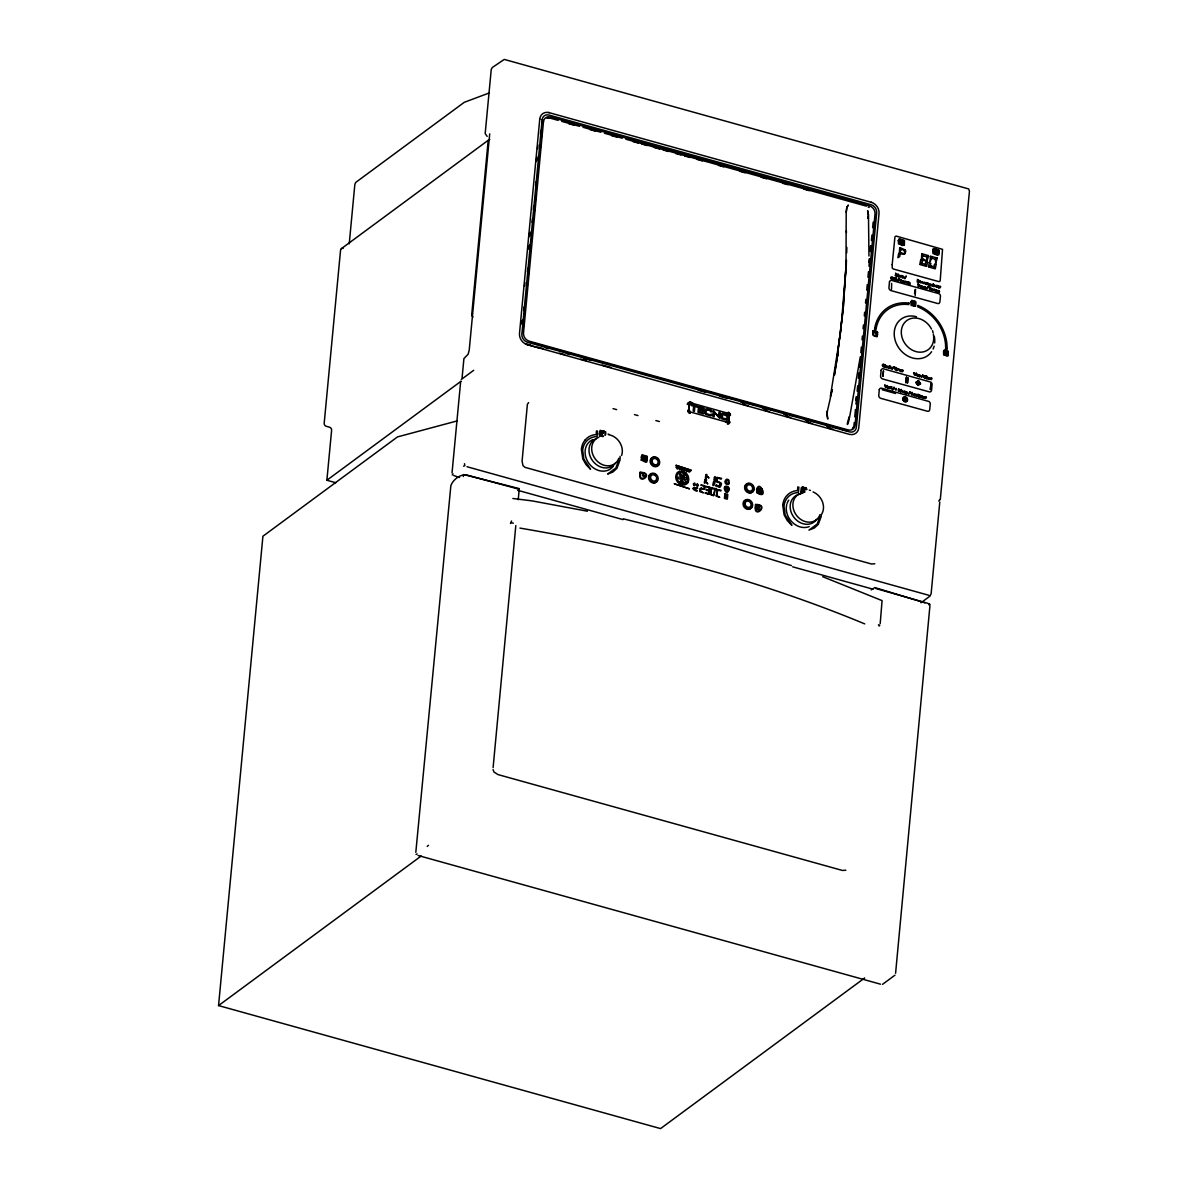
<?xml version="1.0" encoding="UTF-8"?>
<svg xmlns="http://www.w3.org/2000/svg" width="1188" height="1188" viewBox="0 0 1188 1188"><rect width="100%" height="100%" fill="white"/><g stroke="black" fill="none" stroke-linecap="round" stroke-linejoin="round"><path stroke-width="1.5" d="M868.963 256.014L868.487 216.795M510.498 523.507L511.553 520.997M846.212 212.325L846.851 207.158L848.395 205.078L846.821 207.276L846.212 212.325L846.005 266.884L843.183 308.984L837.035 358.613L843.183 308.88L846.005 267.003L840.837 330.68L830.367 396.584M891.49 289.397L891.653 283.427M846.227 267.374L846.45 260.113M846.688 252.851L846.851 247.401M729.506 414.612L728.868 421.562L727.724 422.393L690.273 411.969C688.208 410.35 688.476 403.816 690.985 402.895L728.808 413.483L728.734 421.933M864.671 977.962L660.558 1128.6L218.547 1005.583L262.919 536.234L397.475 436.917L457.246 420.894M335.803 482.744L326.878 480.249L331.615 430.264A2.643 2.213 53.6 0 0 329.477 427.19L326.329 426.314A2.643 2.213 53.6 0 1 324.19 423.24L340.555 250.148A2.643 2.213 53.6 0 1 343.139 248.396M349.227 243.867L354.752 185.373A2.643 0.995 -74.4 0 1 356.148 182.106L464.241 102.331L489.322 92.931M452.034 472.839L460.677 381.422M462.087 377.873L463.914 358.583L468.146 354.187L469.215 350.178L489.708 133.843M539.753 119.082L519.498 333.442A9.682 8.108 53.6 0 0 527.309 344.698L849.272 434.303A9.682 8.108 53.6 0 0 858.761 427.873L879.031 213.498A9.682 8.108 53.6 0 0 871.205 202.257M520.893 324.591L521.235 320.923M524.532 286.1L524.873 282.432M527.992 249.45L528.348 245.782M529.209 236.62L529.551 232.952M536.308 161.479L536.664 157.811M537.525 148.649L537.867 144.981M522.572 323.418L522.913 319.75M523.789 310.558L524.131 306.89M527.442 271.978L527.784 268.295M529.7 248.084L530.041 244.416M530.902 235.224L531.259 231.556M532.12 222.364L532.476 218.696M533.338 209.504L533.694 205.836M535.595 185.625L535.951 181.942M538.03 159.905L538.372 156.222M540.466 134.17L540.807 130.502M531.541 236.471L531.897 232.789M523.433 326.611L523.953 321.102M524.651 313.751L524.992 310.068M525.868 300.891L526.21 297.208M526.908 289.857L527.427 284.348M528.125 276.997L528.645 271.488M530.546 251.277L531.066 245.768M531.764 238.417L532.283 232.907M532.981 225.557L533.323 221.874M534.199 212.697L534.541 209.014M535.239 201.663L535.758 196.154M536.456 188.803L536.976 183.294M537.674 175.943L538.194 170.433M538.892 163.083L539.233 159.415M540.109 150.223L540.629 144.713M541.149 139.204L541.669 133.68M493.109 767.567L515.815 525.556M518.235 499.688L519.29 488.61L464.79 474.814M604.959 435.432C607.098 424.977 592.292 435.12 603.103 436.59M605.672 434.645L605.746 431.957L600.103 430.338L599.643 436.278M855.909 400.297L856.266 396.614M868.948 262.489L869.289 258.806M870.151 249.629L870.507 245.946M854.231 422.453L853.875 426.121A7.039 5.895 53.6 0 1 853.207 428.363M854.751 416.929L855.434 409.593M855.954 404.069L856.652 396.718M857.172 391.208L857.691 385.699M858.389 378.348L858.909 372.839M859.429 367.33L860.127 359.979M860.825 352.628L861.345 347.119M862.043 339.768L862.384 336.085M863.082 328.749L863.424 325.067M864.3 315.874L864.641 312.206M865.517 303.014L865.859 299.346M866.735 290.154L867.255 284.645M867.938 277.294L868.473 271.785M868.992 266.275L869.675 258.925M870.373 251.574L870.893 246.065M871.413 240.555L871.933 235.031M872.631 227.695L873.15 222.171M880.189 623.596L882.075 600.623L822.72 576.7M914.597 293.584L914.938 289.902M895.589 973.254L929.877 606.385L929.684 604.261L927.739 603.311L875.838 588.52M939.782 502.123L931.14 593.569L930.13 596.005L920.967 602.776M940.287 499.628L969.453 191.105L968.651 188.922L504.276 59.415L492.367 67.464L491.253 69.335L485.179 133.561L487.169 136.412M415.815 852.345L450.861 485.684C452.702 480.026 459.86 474.398 465.874 474.769L518.473 489.055M827.427 410.974C825.675 414.077 829.373 425.586 827.056 414.003A22.201 18.562 53.6 0 1 827.427 410.974L832.194 390.035M915.547 289.352L915.191 295.574M860.305 356.771L849.479 417.894M463.29 476.522L463.632 474.547M618.636 460.291L615.904 467.968L607.603 474.071L612.86 472.037L616.943 468.354L620.032 460.008A20.894 17.478 53.6 0 0 620.047 456.341M819.972 516.335L817.24 524.012L808.939 530.1L814.211 528.081L818.28 524.398L821.368 516.052M603.088 432.892C605.628 432.506 598.752 433.991 602.836 435.565M602.821 436.1L602.153 435.58A1.648 1.381 53.6 0 1 601.752 435.224L601.425 434.689M621.621 455.509C624.591 446.54 617.834 436.219 608.657 434.689M602.925 432.848L602.242 432.818M830.976 393.54L832.328 389.872M821.235 514.85C826.729 506.845 821.561 495.351 813.052 491.936M938.743 501.113L939.56 499.97M452.242 475.007L453.059 473.878M879.105 626.091L879.744 625.23L878.452 624.799M528.66 402.628L527.398 404.247L522.081 461.107L522.958 465.548L524.888 467.315L871.398 563.973L874.799 563.765M804.736 492.352L804.603 489.649L805.627 489.233L803.637 487.095L802.479 490.867L803.37 492.456M461.271 379.492L473.7 370.3M894.98 975.155L882.55 984.332M585.075 440.02L587.317 437.852A21.607 18.072 53.6 0 1 596.138 434.556L596.48 430.873L597.579 431.185L597.074 436.531A19.988 16.721 53.6 0 0 586.263 441.461A19.543 16.35 53.6 0 0 582.655 450.282L583.843 459.043L590.585 469.334L585.966 464.553L582.773 458.85L581.378 449.257A20.894 17.478 53.6 0 1 585.075 440.02M427.235 846.435L428.467 845.321M928.942 604.826L929.684 604.261M341.416 248.634L488.966 139.738M326.878 480.249L461.033 381.244M218.547 1005.583L421.176 856.028M871.19 589.901L874.888 587.57L924.932 602.836M873.284 335.09L873.507 335.372M710.87 491.045L711.939 488.758L711.211 488.238L710.929 493.866L710.082 493.941L710.825 491.238M716.913 492.723L717.998 490.436L717.27 489.916L716.988 495.545L716.141 495.619L716.884 492.931M416.038 854.484L417.137 853.89M512.86 498.485L531.957 500.861L587.392 511.211M463.543 466.142L464.864 465.711L464.463 463.691M845.826 870.225L842.426 870.448L497.965 774.576L493.985 772.007L493.02 769.601M519.958 528.096C637.718 548.084 754.261 578.021 864.73 623.893M693.183 403.504C688.401 400.401 687.585 410.127 690.273 411.969M623.358 518.829L709.86 540.406L791.46 565.607M725.482 421.77L728.11 422.379M511.523 522.75L513.35 523.18M882.164 389.723L895.618 393.495M548.485 112.474L871.695 202.406M558.122 120.359L549.212 117.879A7.039 5.895 53.6 0 0 546.851 117.686M561.686 121.354L579.506 126.314M583.07 127.294L600.89 132.254M604.454 133.249L622.274 138.209M625.838 139.204L866.379 206.148M568.785 123.73L574.131 125.215M590.169 129.685L595.5 131.17M611.538 135.64L616.884 137.125M632.922 141.58L638.268 143.08M641.832 144.06L647.178 145.56M654.306 147.535L659.652 149.02M663.216 150.015L668.562 151.5M675.69 153.49L681.036 154.975M684.6 155.97L689.946 157.455M697.074 159.444L702.42 160.929M718.458 165.384L723.804 166.884M739.827 171.339L745.173 172.824M761.211 177.294L766.557 178.779M782.595 183.249L787.941 184.734M803.979 189.189L809.325 190.689M529.848 342.114L544.104 346.094M547.668 347.074L565.488 352.034M569.052 353.029L586.872 357.989M590.436 358.984L608.256 363.944M611.805 364.939L629.625 369.899M633.189 370.879L651.009 375.839M654.573 376.834L672.393 381.794M675.957 382.788L684.867 385.268M688.431 386.263L693.777 387.748M697.341 388.743L706.251 391.223M709.815 392.203L715.161 393.703M718.725 394.683L736.545 399.643M740.109 400.638L757.914 405.598M761.478 406.593L779.298 411.553M782.862 412.548L800.682 417.508M804.246 418.488L822.066 423.448M825.63 424.443L847.014 430.398A6.608 5.524 53.6 0 0 848.098 430.591M725.809 397.074L731.155 398.559M747.193 403.029L752.539 404.514M768.577 408.984L773.923 410.469M789.961 414.924L795.307 416.409M811.345 420.879L816.691 422.364M832.714 426.834L838.06 428.319M841.624 429.314L846.97 430.799M545.04 347.579L548.604 348.574M566.424 353.534L569.988 354.529M584.229 358.494L591.357 360.484M698.277 390.228L705.405 392.218M719.661 396.183L726.789 398.173M741.03 402.138L744.594 403.133M762.414 408.093L765.978 409.073M783.798 414.033L787.362 415.028M805.182 419.988L808.746 420.983M826.566 425.943L830.13 426.938M525.542 343.763L530.873 345.248M538.001 347.223L543.332 348.708M559.34 353.163L564.686 354.663M580.694 359.118L586.026 360.603M602.034 365.058L610.929 367.523M742.589 404.172L747.92 405.657M763.929 410.112L769.275 411.597M785.283 416.052L790.614 417.537M806.622 421.992L811.968 423.477M827.977 427.932L833.308 429.417M613.053 408.627L616.617 409.622M634.451 414.582L638.015 415.577M655.85 420.552L659.414 421.532M608.004 434.08L609.088 434.392M809.34 490.124L810.439 490.421M467.003 466.736L928.868 595.292M517.686 490.288L623.032 519.616M792.663 566.825L873.017 589.189M459.533 477.487L453.742 475.527M417.998 855.464L880.516 984.184M526.017 344.238L538.283 347.757M726.031 412.652L728.808 413.483M601.039 434.184L601.41 433.531M682.283 482.877L680.085 481.645L681.971 478.319L681.853 480.531A4.544 3.802 53.6 0 0 682.046 481.986L682.254 482.64M601.559 433.278L602.034 432.892M802.212 492.738L801.38 491.995L802.746 486.709L801.261 487.867L800.861 492.159A5.183 4.336 53.6 0 0 802.034 493.198M806.934 489.441L805.746 487.54L806.414 489.575M876.744 336.056L876.952 336.887L876.477 336.204M714.627 492.084L714.998 488.565L713.602 495.634L714.582 492.278M932.506 330.62L933.144 332.907M846.45 232.596L846.361 230.784M539.738 119.364A9.697 8.108 53.6 0 1 549.257 112.652M542.322 122.557A7.039 5.895 53.6 0 1 542.975 120.315M542.708 122.661A6.608 5.524 53.6 0 1 543.332 120.552M546.97 118.102A6.608 5.524 53.6 0 1 549.183 118.28M868.131 207.054A6.608 5.524 53.6 0 1 869.185 207.454M853.281 427.086A6.608 5.524 53.6 0 1 852.212 429.046M933.352 334.288A18.072 15.117 53.6 0 1 914.27 351.039A18.072 15.117 53.6 0 1 904.306 322.973A18.072 15.117 53.6 0 1 931.496 329.061M931.585 351.707A22.602 18.904 53.6 0 1 906.385 355.227A22.602 18.904 53.6 0 1 894.846 328.571A22.602 18.904 53.6 0 1 916.438 316.721M934.288 336.323A22.602 18.904 53.6 0 1 934.674 342.961M934.124 346.124A22.602 18.904 53.6 0 1 933.085 349.064M687.288 404.484A2.658 2.213 53.6 0 1 688.134 402.97M473.032 317.003A2.643 2.213 53.6 0 1 471.755 314.345L488.12 141.253A2.643 2.213 53.6 0 1 489.827 139.427M601.41 434.63A1.648 1.381 53.6 0 1 601.306 434.169M725.14 486.605A2.703 2.257 53.6 0 0 724.428 489.085A2.628 2.198 53.6 0 0 725.185 490.392L727.576 491.743L728.571 490.822A2.465 2.064 53.6 0 0 729.12 489.916L729.016 488.134A2.703 2.257 53.6 0 0 728.14 486.946L725.927 486.234A2.628 2.198 53.6 0 0 725.155 486.575M676.67 473.492A7.321 6.118 53.6 0 1 678.66 471.725M685.714 472.883A7.321 6.118 53.6 0 1 688.416 476.759M687.852 482.655A7.321 6.118 53.6 0 1 685.862 484.422A7.247 6.074 53.6 0 1 678.823 483.264A7.321 6.118 53.6 0 1 676.774 480.828A7.247 6.074 53.6 0 1 676.7 473.581M678.66 471.829A7.247 6.074 53.6 0 1 685.654 472.973M688.327 476.819A7.247 6.074 53.6 0 1 687.778 482.655M615.399 463.112A16.023 13.395 53.6 0 1 592.842 461.093A16.023 13.395 53.6 0 1 596.376 438.506M613.454 465.978A17.211 14.405 53.6 0 1 589.218 463.81A17.211 14.405 53.6 0 1 593.005 439.545M618.814 458.271A15.548 13.009 53.6 0 1 596.643 460.602A15.548 13.009 53.6 0 1 598.856 437.243M816.587 519.468A16.023 13.395 53.6 0 1 792.916 515.859A16.023 13.395 53.6 0 1 800.771 494.06M809.221 526.596A17.211 14.405 53.6 0 1 792.233 522.23A17.211 14.405 53.6 0 1 786.768 504.499M787.124 503.326A17.211 14.405 53.6 0 1 788.773 500.163M820.002 514.612A15.548 13.009 53.6 0 1 796.613 515.518A15.548 13.009 53.6 0 1 803.162 492.827M658.954 461.642A5.019 4.203 53.6 0 1 653.905 466.542A5.019 4.203 53.6 0 1 650.786 458.865A5.019 4.203 53.6 0 1 658.315 460.053M656.533 477.665A3.371 2.821 53.6 0 1 653.133 480.962A3.371 2.821 53.6 0 1 651.039 475.809A3.371 2.821 53.6 0 1 656.103 476.596M657.127 481.081A5.019 4.203 53.6 0 1 649.836 481.051A5.019 4.203 53.6 0 1 651.187 473.745M654.261 474.042A5.019 4.203 53.6 0 1 655.672 474.992M751.262 502.643A5.019 4.203 53.6 0 1 748.93 509.34A5.019 4.203 53.6 0 1 743.035 503.935A5.019 4.203 53.6 0 1 748.752 500.341M751.395 485.684A3.371 2.821 53.6 0 1 751.202 490.911A3.371 2.821 53.6 0 1 746.628 487.823A3.371 2.821 53.6 0 1 750.445 485.046M753.578 489.59A5.019 4.203 53.6 0 1 748.395 492.842A5.019 4.203 53.6 0 1 744.683 486.56A5.019 4.203 53.6 0 1 750.296 484.051M752.806 486.352A5.019 4.203 53.6 0 1 753.459 487.941M882.387 365.176L883.085 366.736A1.737 1.455 53.6 0 0 883.649 366.914C886.307 366.409 880.65 366.439 883.412 364.434C886.203 366.305 882.833 362.548 882.387 365.176M887.213 387.615L887.406 385.58L887.213 387.615M891.416 388.773L891.609 386.739L891.416 388.773M899.984 280.338L900.682 281.898A1.737 1.455 53.6 0 0 901.246 282.076C901.336 281.437 901.885 277.339 899.984 280.338M910.988 393.406L911.686 394.98A1.752 1.47 53.6 0 0 912.265 395.173C912.28 394.268 913.037 390.496 910.988 393.406M916.171 375.274L916.364 373.24L916.171 375.274M923.819 376.596L924.531 378.155A1.752 1.47 53.6 0 0 925.096 378.348C927.769 377.71 922.23 378.111 924.739 375.853C927.65 377.68 924.398 373.997 923.819 376.596M935.862 286.204C937.599 290.035 938.253 282.833 935.862 286.204M891.03 277.858C892.025 280.635 892.366 277.71 893.034 278.408L892.129 279.536A1.767 1.47 53.6 0 1 891.505 279.343L890.703 277.606A1.737 1.455 53.6 0 1 890.896 277.116C893.703 277.027 892.693 277.042 891.03 277.858M887.733 387.793C890.406 389.842 888.52 384.422 887.733 387.793M919.067 280.769C918.175 284.437 917.091 277.769 919.067 280.769M923.462 397.742C926.031 399.584 924.398 394.505 923.462 397.742M929.09 378.913C931.704 380.977 930.07 375.646 929.12 378.779M933.857 286.1C936.5 288.06 934.644 282.863 933.872 285.966M704.944 412.875L704.944 412.979A1.515 1.277 53.6 0 0 705.969 414.478L710.572 415.77A1.53 1.277 53.6 0 0 711.835 414.864L711.954 414.122C710.186 415.592 703.266 413.676 706.994 409.89A33.947 28.408 53.6 0 1 710.424 410.84L710.884 411.969L712.102 411.642A1.515 1.262 53.6 0 0 710.929 410.068L706.667 408.88A1.515 1.277 53.6 0 0 705.256 409.697L704.944 412.875M721.101 417.359L721.101 417.478A1.515 1.277 53.6 0 0 722.111 418.978L726.774 420.27A1.53 1.277 53.6 0 0 728.021 419.379L728.333 416.231A1.515 1.262 53.6 0 0 727.145 414.582L722.824 413.379A1.515 1.277 53.6 0 0 721.413 414.196L721.101 417.359M868.354 214.3L868.324 215.34A22.216 18.577 53.6 0 1 867.953 218.384C869.75 215.637 866.082 205.153 868.354 214.3M920.462 375.764C918.636 379.7 918.101 372.453 920.462 375.764M937.54 290.867C935.669 294.639 935.223 287.63 937.54 290.867M782.729 505.286L784.125 514.879L787.302 520.582L791.921 525.363L785.179 515.087L783.991 506.311A19.543 16.35 53.6 0 1 787.614 497.505A19.988 16.721 53.6 0 1 798.41 492.575L798.915 487.214L797.816 486.917L797.475 490.585A21.607 18.072 53.6 0 0 788.654 493.881L786.411 496.064A20.894 17.478 53.6 0 0 782.729 505.286M641.253 460.142L646.762 462.028L647.297 456.341L641.936 454.796L641.253 460.142M756.682 492.53C770.953 501.856 757.231 474.784 756.682 492.53M849.182 417.018C849.435 422.72 844.831 430.442 849.182 417.018M907.81 282.893C908.464 285.61 909.384 280.903 907.81 282.893M919.423 280.903L918.844 282.239L917.195 281.972L917.448 279.373L919.423 280.903M887.406 366.706C885.669 370.166 885.327 363.261 887.406 366.706M889.396 367.27C887.525 370.715 887.406 363.81 889.396 367.27M903.83 277.056C902.138 280.472 901.751 273.611 903.83 277.056M904.202 281.66C902.464 285.105 902.123 278.215 904.202 281.66M915.25 394.743C913.483 398.218 913.141 391.253 915.25 394.743M918.487 375.245C916.765 378.705 916.379 371.77 918.487 375.245M925.541 287.555C923.804 290.986 923.477 284.14 925.541 287.555M926.937 283.472C925.214 286.872 924.873 280.056 926.937 283.472M939.56 286.976C937.822 290.407 937.495 283.561 939.56 286.976M939.53 291.461C937.792 294.876 937.466 288.031 939.53 291.461M909.147 283.041C907.112 286.323 907.157 278.987 909.147 283.041M645.841 459.697C645.886 461.924 640.57 459.771 643.51 456.712A1.752 1.47 53.6 0 1 644.356 456.474L644.965 456.638A1.752 1.47 53.6 0 1 645.723 457.335L645.841 459.697M684.912 475.007L683.041 477.977L683.145 473.626A3.089 2.584 53.6 0 1 684.006 473.997L684.912 475.007M729.061 483.427C729.09 486.323 722.245 483.501 726.061 479.566A2.257 1.886 53.6 0 1 727.145 479.254L727.932 479.477A2.257 1.886 53.6 0 1 729.001 480.398L729.061 483.427M900.37 370.582C901.647 373.968 902.583 368.592 900.37 370.582M903.89 391.847C904.855 395.886 906.474 388.981 903.89 391.847M905.88 392.367C906.192 396.97 908.36 391.119 905.88 392.367M919.705 281.719C920.967 285.165 921.903 279.67 919.705 281.719M920.076 286.293C921.368 289.694 922.2 284.259 920.076 286.293M929.15 284.318C929.536 288.595 931.303 283.531 929.15 284.318M927.145 377.918C928.437 381.348 929.313 375.868 927.145 377.918M930.902 289.323C932.194 292.694 933.219 287.333 930.902 289.323M931.14 284.897C932.417 288.328 933.337 282.893 931.14 284.897M899.153 276.002C900.445 279.462 900.667 273.314 899.153 276.002M923.447 282.759C924.71 286.13 925.17 280.145 923.447 282.759M900.044 369.958C899.821 373.418 899.153 367.463 897.816 369.824C896.242 371.042 898.588 367.493 900.044 369.958M907.097 282.195C907.365 285.699 905.211 278.467 904.781 283.041C903.222 280.754 906.251 280.917 907.097 282.195M923.18 396.673L923.046 398.143L922.571 396.287L921.947 397.832L921.457 395.975L920.522 397.431L920.7 395.53L923.18 396.673M935.52 290.065C935.208 293.317 934.585 287.659 933.308 289.931C931.748 291.149 934.065 287.615 935.52 290.065M677.858 477.561C679.64 482.046 683.531 474.547 677.858 477.561M887.094 366.691C886.085 369.201 885.758 364.271 887.094 366.691M889.07 367.241C888 369.72 887.763 364.85 889.07 367.241M903.519 277.027C902.464 279.477 902.182 274.651 903.519 277.027M903.875 281.63C902.731 284.11 902.598 279.239 903.875 281.63M907.231 392.56C906.281 394.98 905.999 390.228 907.231 392.56M914.923 394.713C913.869 397.238 913.587 392.292 914.923 394.713M918.161 375.215C917.106 377.695 916.824 372.824 918.161 375.215M925.214 287.541C924.071 290.035 923.952 285.15 925.214 287.541M926.61 283.442C925.497 285.922 925.333 281.066 926.61 283.442M930.486 284.511C929.432 286.887 929.298 282.224 930.486 284.511M939.233 286.961C938.208 289.412 937.896 284.585 939.233 286.961M939.203 291.431C938.149 293.882 937.911 289.055 939.203 291.431M945.633 348.129L945.589 349.391L947.014 349.792L947.059 348.515L945.633 348.129M917.166 394.98L917.032 396.465L916.483 394.594L915.517 396.05L915.696 394.134L917.166 394.98M928.823 283.694L928.704 285.165L928.155 283.338L927.204 284.749L927.383 282.878L928.823 283.694M936.174 286.293C936.872 288.951 937.674 284.259 936.174 286.293M919.126 375.69C919.809 378.363 920.685 373.611 919.126 375.69M936.218 290.793C936.976 293.436 937.629 288.714 936.218 290.793M900.133 390.421C901.261 395.381 902.628 386.531 900.133 390.421M900.459 390.525C901.113 394.282 902.019 387.436 900.459 390.525M722.334 416.899L722.75 418.206L726.878 418.874A38.61 32.299 53.6 0 0 727.145 416.052L722.943 414.434L722.334 416.899M892.188 264.642L892.218 267.82A2.109 1.767 53.6 0 0 893.703 269.112L938.758 281.586A2.109 1.767 53.6 0 0 940.198 280.754L942.53 249.332L896.376 236.13A2.109 1.767 53.6 0 0 894.935 236.961L892.188 264.642M646.762 456.801C648.232 470.715 633.843 450.579 646.762 456.801M762.191 489.189C763.602 503.207 748.975 483.071 762.191 489.189M643.599 457.603L643.48 459.236L645.322 459.726L645.173 457.38L643.599 457.603M726.165 480.709L726.002 482.833L728.393 483.457L728.199 480.427L726.165 480.709M883.04 375.438L882.966 376.358L883.471 370.834L883.04 375.438M906.414 377.145L905.909 382.685L906.414 377.145M907.513 382.254L907.439 383.175L907.959 377.636L907.513 382.254M930.902 383.962L930.382 389.501L930.902 383.962M898.395 240.585L898.499 243.956L904.365 245.203L904.454 240.496L899.123 238.951L898.395 240.585M904.261 241.045C904.885 253.95 890.97 233.635 904.261 241.045M911.003 301.99L911.122 305.375L915.592 306.222L915.666 301.514L911.745 300.356L911.003 301.99M932.951 249.495L932.981 253.564L938.862 254.796L938.936 250.089L933.62 248.544L932.951 249.495M938.743 250.638C939.441 263.484 925.363 243.332 938.743 250.638M943.554 351.648L943.658 355.019L948.128 355.88L948.202 351.158L944.282 350.014L943.554 351.648M915.473 302.064C916.111 313.305 905.939 296.555 915.473 302.064M948.009 351.722C948.425 363.083 938.342 346.302 948.009 351.722M542.114 119.736L521.859 334.11A7.039 5.866 53.6 0 0 527.546 342.293L849.494 431.897A7.039 5.895 52.7 0 0 856.4 427.22L876.67 212.845A7.039 5.925 53.5 0 0 870.982 204.663L549.019 115.058A7.039 5.895 54.5 0 0 542.114 119.736M543.48 121.696L523.507 332.982A7.039 5.895 53.6 0 0 529.195 341.164L848.143 429.937A7.039 5.895 53.6 0 0 855.048 425.259L875.021 213.974A7.039 5.895 53.6 0 0 869.334 205.791L550.386 117.018A7.039 5.895 53.6 0 0 543.48 121.696M640.124 472.245C636.857 487.54 656.058 472.646 640.124 472.245M642.589 473.685L642.396 475.779L644.431 476.343L642.589 473.685M674.368 483.828L689.352 488.758L674.368 483.828M676.121 465.325L691.104 470.255L676.121 465.325M691.164 404.529L691.074 405.435L693.658 406.148L693.198 411.018L694.401 411.345L694.861 406.489L697.282 407.157L697.371 406.266L691.164 404.529M698.544 406.593L698.009 412.355L703.563 413.899L703.652 412.904L699.227 411.672L699.376 410.112L703.652 411.3L703.741 410.32L699.465 409.132L699.584 407.811L704.024 409.043L704.113 408.137L698.544 406.593M693.51 488.372C701.499 492.233 694.935 491.698 692.975 488.714A2.302 1.916 53.6 0 1 693.005 488.223L697.727 488.209L693.51 488.372M713.483 410.736L712.934 416.513L714.137 416.839L714.552 412.459L719.705 418.384L720.255 412.622L718.963 412.266L718.547 416.691L713.483 410.736M716.097 488.431L716.913 489.768L716.097 488.431M724.606 496.881L724.457 498.411L727.323 499.198L727.457 497.683L724.606 496.881M724.918 493.688L724.635 496.614L727.501 497.416L727.784 494.49L724.918 493.688M725.437 491.446L727.516 492.515L725.437 491.446M725.512 494.535L725.348 496.139L726.922 496.569L727.071 494.98L725.512 494.535M755.568 504.469C752.375 521.369 771.235 504.128 755.568 504.469M757.008 505.895L756.726 508.91L757.543 509.147L757.825 506.133L757.008 505.895M758.627 488.862L758.33 491.877L759.147 492.099L759.978 490.793L758.627 488.862M758.998 489.827L758.969 491.193L759.102 489.857M758.464 506.311L758.182 509.325L758.998 509.548L759.281 506.534L758.464 506.311M760.469 489.382L760.172 492.396L760.988 492.619L761.27 489.605L760.469 489.382M804.083 487.733L803.697 490.362A2.109 1.767 53.6 0 0 803.222 490.599L803.712 492.07L804.469 490.986A2.079 1.737 53.6 0 0 804.142 490.525L804.083 487.733M875.244 332.135L875.096 333.769L876.61 334.184L875.244 332.135M885.149 364.612L885.209 367.315L885.149 364.612M893.554 277.962C892.262 281.719 895.559 277.398 893.554 277.962M894.742 278.304L894.876 280.279L894.742 278.304M895.663 273.314L895.425 275.928L895.96 273.789L896.48 276.225L897.742 274.324L897.861 276.596L898.098 273.997L896.688 275.883L895.663 273.314M895.589 277.799L895.663 280.502L895.589 277.799M896.391 278.022L896.45 280.71L896.391 278.022M889.916 365.949C888.223 368.488 892.129 369.542 890.54 367.582L891.312 367.077L890.094 367.523L889.916 365.949M898.544 274.859L898.677 276.834L898.544 274.859M889.07 387.704L888.075 388.001L889.07 387.704M889.961 386.976C888.683 390.733 891.995 386.412 889.961 386.976M901.113 275.571C899.836 279.314 903.118 274.992 901.113 275.571M894.534 367.226L895.47 370.166L895.678 367.864L896.554 367.79L894.534 367.226M896.792 368.607L896.94 370.582L896.792 368.607M895.099 388.877L895.693 390.095L896.762 389.649L896.168 388.431L895.099 388.877M909.607 282.432L909.741 284.407L909.607 282.432M902.553 370.196C900.979 374.012 904.692 369.824 902.553 370.196M908.954 303.103L908.82 304.574A39.041 32.655 53.6 0 0 876.209 328.185L874.784 327.799A40.615 33.977 53.6 0 1 908.954 303.103M912.874 304.143L914.79 305.153L912.874 304.143M912.963 303.133L914.894 304.143L912.963 303.133M913.082 301.975L914.998 302.985L913.082 301.975M918.012 284.006L918.101 286.694L919.868 285.105L918.012 284.006M918.309 284.407L919.423 285.476L918.309 284.407M917.997 305.464L917.849 306.92A39.041 32.655 53.6 0 1 945.648 347.52L947.074 347.906A40.615 33.977 53.6 0 0 917.997 305.464M918.146 381.511L918.265 384.407L918.146 381.511M917.492 394.639C917.27 399.376 919.512 392.322 917.492 394.639M928.853 287.036L929.773 289.946L929.996 287.659L930.872 287.585L928.853 287.036M918.71 394.965L918.844 396.97L918.71 394.965M919.497 395.188C918.146 399.064 921.576 394.535 919.497 395.188M933.367 283.813L933.426 286.486L933.367 283.813M937.184 252.97L937.377 251.262L937.184 252.97M926.595 376.032L926.67 378.749L926.595 376.032M935.179 286.011L934.199 286.308L935.179 286.011M924.799 397.638L923.804 397.817L924.799 397.638M925.704 396.926C924.383 400.727 927.754 396.332 925.704 396.926M930.442 378.824L929.447 379.121L930.442 378.824M931.333 378.096C930.011 381.897 933.382 377.502 931.333 378.096M940.005 286.382C938.713 290.154 941.995 285.788 940.005 286.382M945.232 352.91L945.084 354.514L946.628 354.945L946.777 353.341L945.232 352.91M945.41 351.693L946.791 352.48L945.41 351.693M640.674 472.661C637.511 484.808 653.727 473.834 640.674 472.661M756.103 504.885C752.791 518.369 769.2 505.761 756.132 504.87M889.485 281.942L888.951 287.555A2.599 2.183 53.6 0 0 891.045 290.615L937.985 303.593A2.599 2.183 53.6 0 0 939.886 302.004L940.436 296.391A2.599 2.183 53.6 0 0 939.173 293.748L891.401 280.353A2.599 2.183 53.6 0 0 889.485 281.942M879.298 389.694L878.764 395.307A2.599 2.183 53.6 0 0 880.857 398.366L927.798 411.345A2.599 2.183 53.6 0 0 929.699 409.756L930.249 404.143A2.599 2.183 53.6 0 0 928.986 401.499L881.214 388.105A2.599 2.183 53.6 0 0 879.298 389.694M881.14 370.3L880.59 375.928A2.599 2.183 53.6 0 0 882.684 378.972L929.625 391.951A2.599 2.183 53.6 0 0 931.54 390.377L932.075 384.749A2.599 2.183 53.6 0 0 930.828 382.105L883.04 368.711A2.599 2.183 53.6 0 0 881.14 370.3M682.58 477.012L680.858 475.824A3.965 3.326 53.6 0 0 679.388 474.948L680.635 473.596L682.58 477.086M874.68 328.378L874.502 329.596L875.912 329.997L876.105 328.779L874.68 328.378M838.015 352.91L834.392 375.185L838.015 352.91M920.641 260.053L919.898 264.226L921.799 263.068L922.185 260.9L920.641 260.053M927.472 261.954L926.729 266.127L925.422 264.078L925.808 261.909L926.996 261.182L927.472 261.954M929.283 262.459L928.541 266.632L930.442 265.473L930.828 263.305L929.283 262.459M936.114 264.36L935.372 268.533L934.065 266.483L934.451 264.315L935.639 263.588L936.114 264.36M904.335 250.742L904.721 253.994L905.835 251.173L905.226 250.208L904.335 250.742M921.754 254.069L921.472 259.014L923.061 256.118L921.754 254.069M930.397 256.474L930.115 261.419L931.704 258.524L930.397 256.474M898.677 253.489L897.905 257.692L899.687 256.608L900.118 254.291L898.677 253.489M899.702 247.876L899.435 252.524L900.935 249.807L899.702 247.876M899.435 390.778L898.128 390.793L899.747 391.03L898.663 388.743L899.435 390.778M926.699 257.113L927.1 260.588L928.585 255.984L926.699 257.113M935.342 259.519L935.743 262.993L937.228 258.375L935.342 259.519M700.311 488.52L699.806 491.075L700.653 491L700.311 488.52M705.093 479.313C702.182 488.966 709.37 477.413 705.093 479.313M705.939 475.022L705.42 477.606C706.756 481.14 707.944 471.888 705.939 475.022M704.276 486.412L703.86 488.476C704.855 491.297 705.984 484.036 704.276 486.412M706.815 482.521L707.603 483.783L706.815 482.521M707.974 476.626L708.776 477.888L707.974 476.626M708.731 491.283C706.726 498.084 711.493 490.807 708.731 491.283M709.414 487.837L708.998 489.901C710.068 492.753 711.003 485.298 709.414 487.837M713.587 481.689C710.676 491.327 717.864 479.774 713.587 481.689M714.434 477.383L713.929 479.967C715.28 483.561 716.394 474.146 714.434 477.383M716.691 477.873L716.26 481.392L717.611 478.526L716.691 477.873M720.032 483.471C717.121 493.124 724.309 481.571 720.032 483.471M934.733 251.292C933.694 254.559 934.035 249.138 934.733 251.292M936.426 251.574C935.491 255.093 934.6 252.034 936.025 250.267L936.426 251.574M921.769 281.704C922.037 285.402 923.685 281.096 921.769 281.704M922.14 286.278C922.348 289.842 924.13 285.952 922.2 286.189M902.182 390.763C902.405 394.49 904.261 390.228 902.182 390.763M687.154 478.705C683.219 480.991 682.848 476.18 687.035 477.442A2.658 2.213 53.6 0 1 687.154 478.705M884.629 385.239C886.263 391.06 887.02 384.17 884.733 385.09M913.602 372.913C915.339 378.913 915.874 371.413 913.602 372.913M872.928 330.917L873.106 332.061A2.747 2.287 53.6 0 0 874.947 336.308A2.747 2.287 53.6 0 0 877.472 333.279L877.338 331.615L872.928 330.917M688.639 402.806L688.372 403.682A2.658 2.213 53.6 0 1 690.971 401.93L688.639 402.806M729.803 421.992L728.942 423.507L727.205 423.76A2.658 2.213 53.6 0 0 729.803 421.992M873.21 331.125L874.205 331.289L873.21 331.125M877.561 332.566L876.566 331.942L877.561 332.566M920.121 281.408L921.086 281.898L920.18 281.333M920.492 285.996L921.457 286.486L920.492 285.996M900.801 370.27L901.766 370.775L900.801 370.27M931.555 284.585L932.521 285.09L931.615 284.511M931.333 289.011L932.298 289.501L931.333 289.011M904.32 391.535L905.301 392.025L904.38 391.446M927.576 377.606L928.541 378.111L927.635 377.532M898.93 278.69L897.697 281.111L898.93 278.69M906.102 276.18L904.855 278.601L906.102 276.18M893.465 366.884L892.203 369.305L893.465 366.884M927.783 286.694L926.551 289.1L927.783 286.694M894 387.303L892.752 389.753L894 387.303M909.934 391.743L908.672 394.178L909.934 391.743M922.779 374.918L921.517 377.368L922.779 374.918M701.039 485.09L704.083 486.352L704.529 485.654L701.098 485.001M706.177 486.516L709.221 487.793L709.667 487.08L706.177 486.516M716.824 477.517L721.012 479.209L721.576 478.319L716.913 477.413M711.315 487.941L714.359 489.218L714.805 488.506L711.315 487.941M717.374 489.634L720.7 490.986L721.161 490.273L717.374 489.634M903.34 241.313L899.672 240.273L903.34 241.313M903.281 241.936L899.613 240.882L903.281 241.936M903.222 242.486L899.554 241.431L903.222 242.486M903.162 243.095L899.494 242.055L903.162 243.095M903.103 243.718L899.435 242.664L903.103 243.718M906.073 399.138L905.063 400.43L904.335 398.648L906.073 399.138M906.533 398.99L905.018 400.95L903.92 398.262L906.533 398.99M727.591 483.962L726.625 483.694L727.591 483.962M697.594 485.521L697.074 486.694L698.351 485.432L697.252 483.768L697.534 484.897L694.178 483.962L694.653 483.056L693.317 484.021L694.297 485.922L694 484.526L697.594 485.521M688.104 470.611L686.812 471.755L685.743 469.973L684.422 471.101L683.427 469.379L682.031 470.463L681.021 468.592L679.64 469.795L678.571 467.953L677.323 469.037L675.883 467.018L690.659 471.131L689.07 472.185L688.104 470.611M726.744 488.684L725.289 488.134L727.056 488.431A5.985 5.004 53.6 0 1 727.308 488.847L728.318 489.025L726.744 488.684M918.428 380.576L915.74 382.417L917.968 385.402L920.641 383.783L918.428 380.576M918.398 380.947L916.111 382.506L918.012 385.046L920.284 383.665L918.398 380.947M686.219 481.764C682.358 485.313 680.397 474.487 686.219 481.764M900.578 252.346L899.702 252.881L900.296 253.846L904.41 254.202L900.578 252.346M922.69 258.821L921.74 259.4L922.393 260.424L926.774 260.811L922.69 258.821M905.018 249.851L901.276 249.614L900.059 247.683L905.018 249.851M928.363 255.583L926.462 256.757L923.432 255.91L922.126 253.846L928.363 255.583M937.005 257.989L935.105 259.162L932.075 258.316L930.768 256.252L937.005 257.989M922.037 263.454L920.136 264.612L926.373 266.35L925.066 264.3L922.037 263.454M930.679 265.86L928.778 267.018L935.015 268.755L933.709 266.706L930.679 265.86M701.232 488.06L701.083 488.847L704.128 489.278L701.232 488.06M717.077 481.229L716.884 482.209L720.7 482.759L717.077 481.229M706.37 489.486L706.221 490.273L709.266 490.703L706.37 489.486M716.305 485.149L715.339 485.654L719.453 487.08L719.275 485.981L716.305 485.149M700.623 491.193L699.851 491.594L703.43 492.812L700.623 491.193M705.761 492.619L704.989 493.02L708.271 494.163L705.761 492.619M710.899 494.06L710.127 494.46L713.409 495.589L710.899 494.06M716.943 495.738L716.186 496.139L719.75 497.356L716.943 495.738M729.165 412.741L728.274 412.31A2.658 2.213 53.6 0 1 730.427 415.384L729.165 412.741M689.886 413.365L687.748 410.291A2.658 2.213 53.6 0 0 689.886 413.365M726.12 490.614L725.72 490.347A2.228 1.856 53.6 0 1 725.066 487.377A2.228 1.871 53.6 0 1 726.046 486.694A2.228 1.856 53.6 0 1 727.828 487.184A2.228 1.871 53.6 0 1 728.645 488.342L728.764 488.832A2.228 1.871 53.6 0 1 726.12 490.614M873.046 333.62A2.376 1.99 53.6 0 0 876.402 335.833A2.376 1.99 53.6 0 0 876.076 331.957A2.376 1.99 53.6 0 0 873.046 333.62M902.761 399.42A2.732 2.287 53.6 0 0 906.756 401.574A2.732 2.287 53.6 0 0 905.969 397.104A2.732 2.287 53.6 0 0 902.761 399.42M903.147 399.406A2.287 1.901 53.6 0 0 906.503 401.217A2.287 1.901 53.6 0 0 905.835 397.475A2.287 1.901 53.6 0 0 903.147 399.406M676.774 477.413A6.074 5.079 53.6 0 0 685.209 483.323A6.074 5.079 53.6 0 0 684.674 473.448A6.074 5.079 53.6 0 0 676.774 477.413M652.123 460.796A3.371 2.821 53.6 0 0 656.4 464.716A3.371 2.821 53.6 0 0 656.905 459.385A3.371 2.821 53.6 0 0 652.123 460.796M650.742 460.32A5.019 4.203 53.6 0 0 657.098 466.156A5.019 4.203 53.6 0 0 657.855 458.226A5.019 4.203 53.6 0 0 650.742 460.32M649.197 476.626A5.019 4.203 53.6 0 0 655.553 482.462A5.019 4.203 53.6 0 0 656.311 474.532A5.019 4.203 53.6 0 0 649.197 476.626M745.084 503.4A3.371 2.821 53.6 0 0 749.346 507.321A3.371 2.821 53.6 0 0 749.851 501.989A3.371 2.821 53.6 0 0 745.084 503.4M743.703 502.925A5.019 4.203 53.6 0 0 750.044 508.761A5.019 4.203 53.6 0 0 750.801 500.831A5.019 4.203 53.6 0 0 743.703 502.925M745.232 486.62A5.019 4.203 53.6 0 0 751.588 492.456A5.019 4.203 53.6 0 0 752.346 484.526A5.019 4.203 53.6 0 0 745.232 486.62"/></g></svg>
